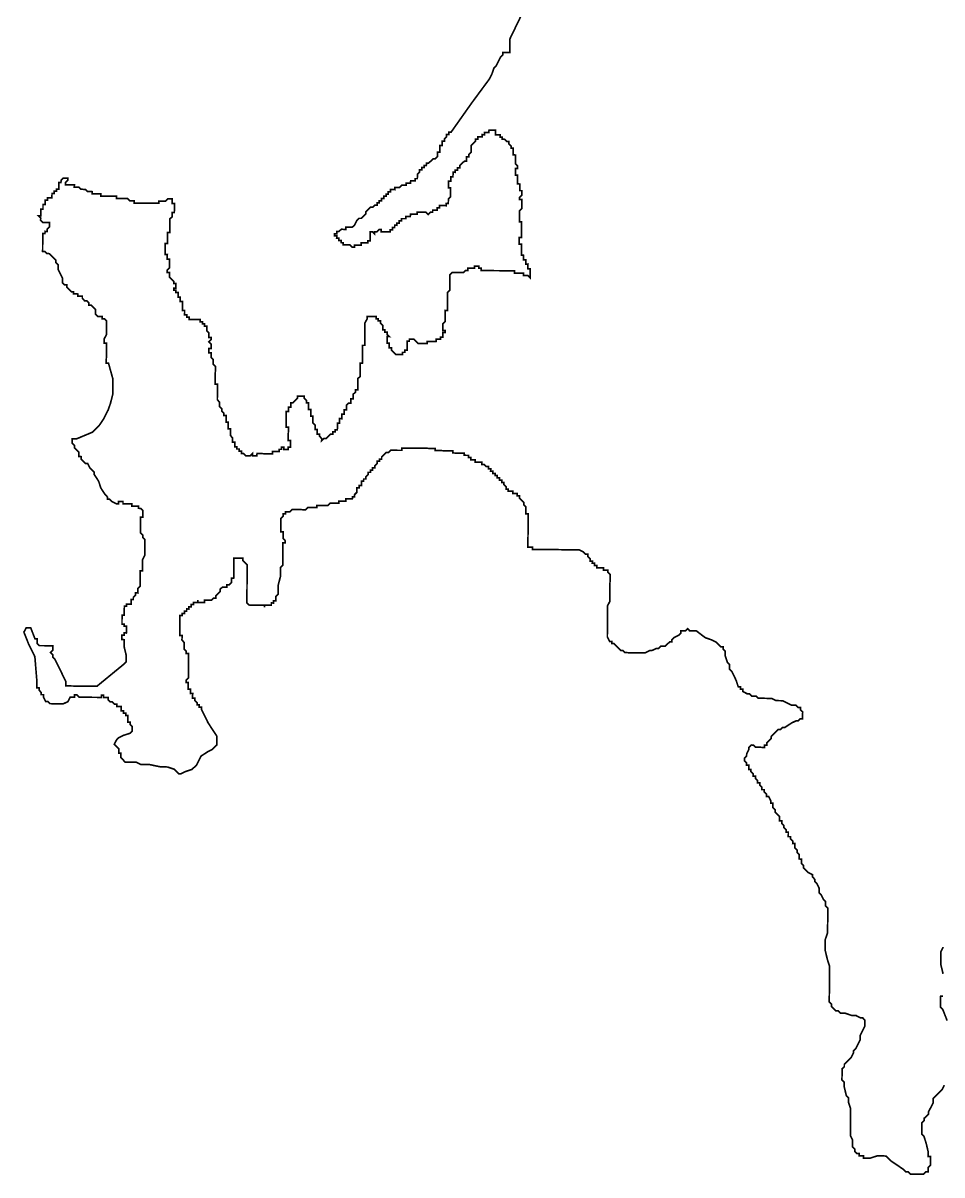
# Model space of a CAD drawing. Header units: metres. Extents: x 319816 to 366074, y 1739234 to 1838803.
# Drawn here: x 334785 to 336455, y 1774729 to 1776823 of the extents above; entities that cross this region are included whole.
import ezdxf

# ---------------------------------------------------------------- set-up
doc = ezdxf.new("R2010")
doc.units = ezdxf.units.M
doc.header["$MEASUREMENT"] = 0
doc.layers.add('HAZARDS LINE', color=1, linetype='Continuous')

msp = doc.modelspace()

# ---------------------------------------------------------------- linework, layer by layer
at = {"layer": 'HAZARDS LINE', "lineweight": 18, "const_width": 3}
for points in [[(335706.8, 1776870.1), (335669.8, 1776793.5), (335669.7, 1776789.5), (335669.7, 1776785.4), (335669.7, 1776781.4), (335669.6, 1776777.3), (335669.6, 1776773.3), (335669.6, 1776769.2), (335665.5, 1776769.3), (335661.5, 1776769.3), (335657.4, 1776769.3), (335657.4, 1776765.3), (335653.3, 1776761.3), (335649.2, 1776753.2), (335645.1, 1776745.2), (335641, 1776741.1), (335636.9, 1776729), (335632.7, 1776721), (335600, 1776676.7), (335563.1, 1776624.4), (335559.1, 1776624.4), (335559.1, 1776620.4), (335555, 1776620.4), (335555, 1776616.3), (335550.9, 1776612.3), (335550.9, 1776608.3), (335546.8, 1776608.3), (335546.8, 1776604.3), (335546.7, 1776600.2), (335542.7, 1776600.2), (335542.7, 1776596.2), (335542.6, 1776592.1), (335542.6, 1776588.1), (335538.6, 1776588.1), (335538.5, 1776584.1), (335538.5, 1776580), (335534.4, 1776576), (335530.4, 1776576.1), (335526.3, 1776572), (335522.2, 1776568), (335518.2, 1776568.1), (335518.1, 1776564), (335514.1, 1776564), (335514, 1776560), (335510, 1776560), (335510, 1776556), (335505.9, 1776556), (335505.9, 1776552), (335501.8, 1776547.9), (335501.8, 1776543.9), (335501.7, 1776539.9), (335497.7, 1776539.9), (335497.6, 1776535.8), (335493.6, 1776535.9), (335489.6, 1776535.9), (335489.5, 1776531.9), (335485.5, 1776531.9), (335481.4, 1776531.9), (335481.4, 1776527.9), (335477.3, 1776527.9), (335473.3, 1776527.9), (335469.2, 1776523.9), (335465.2, 1776524), (335461.1, 1776524), (335461.1, 1776519.9), (335457, 1776520), (335453, 1776520), (335453, 1776516), (335448.9, 1776516), (335448.9, 1776511.9), (335444.8, 1776512), (335444.8, 1776507.9), (335440.8, 1776508), (335440.7, 1776503.9), (335436.7, 1776503.9), (335436.6, 1776499.9), (335432.6, 1776499.9), (335432.6, 1776495.9), (335428.5, 1776495.9), (335428.5, 1776491.9), (335424.4, 1776491.9), (335420.4, 1776487.9), (335416.3, 1776487.9), (335412.2, 1776483.9), (335408.1, 1776479.9), (335408.1, 1776475.8), (335404, 1776471.8), (335399.9, 1776467.8), (335395.9, 1776467.8), (335391.8, 1776463.8), (335387.7, 1776455.8), (335383.6, 1776451.8), (335379.6, 1776451.8), (335375.5, 1776451.8), (335371.5, 1776451.9), (335371.5, 1776447.8), (335367.4, 1776447.8), (335363.4, 1776447.9), (335359.3, 1776443.9), (335355.2, 1776443.9), (335355.2, 1776439.8), (335351.1, 1776439.9), (335351.1, 1776435.8), (335355.2, 1776435.8), (335355.1, 1776431.7), (335359.2, 1776431.7), (335359.1, 1776427.7), (335363.2, 1776427.6), (335363.2, 1776423.6), (335367.2, 1776423.5), (335367.2, 1776419.5), (335371.2, 1776419.5), (335375.3, 1776419.4), (335379.3, 1776419.4), (335383.3, 1776415.3), (335387.4, 1776415.3), (335387.4, 1776419.3), (335391.5, 1776419.3), (335395.5, 1776419.3), (335399.6, 1776419.2), (335399.6, 1776423.3), (335403.6, 1776423.2), (335407.7, 1776423.2), (335411.7, 1776423.2), (335411.8, 1776427.2), (335415.8, 1776427.2), (335415.8, 1776431.2), (335415.9, 1776435.3), (335415.9, 1776439.3), (335415.9, 1776443.4), (335420, 1776443.4), (335424, 1776439.3), (335424, 1776443.3), (335428.1, 1776443.3), (335432.2, 1776447.3), (335436.2, 1776447.3), (335436.2, 1776443.2), (335440.2, 1776443.2), (335444.3, 1776443.2), (335448.3, 1776443.1), (335452.4, 1776443.1), (335452.4, 1776447.1), (335456.4, 1776447.1), (335456.5, 1776451.2), (335460.5, 1776451.1), (335460.6, 1776455.2), (335464.6, 1776455.1), (335464.6, 1776459.2), (335468.7, 1776459.2), (335468.7, 1776463.2), (335472.8, 1776463.2), (335472.8, 1776467.2), (335476.9, 1776467.2), (335480.9, 1776467.2), (335480.9, 1776471.2), (335485, 1776471.2), (335489, 1776471.1), (335489.1, 1776475.2), (335493.1, 1776475.1), (335497.2, 1776475.1), (335501.2, 1776475.1), (335501.2, 1776479.1), (335505.3, 1776479.1), (335509.3, 1776479.1), (335513.4, 1776479), (335517.4, 1776479), (335521.4, 1776474.9), (335525.5, 1776478.9), (335529.6, 1776478.9), (335529.6, 1776482.9), (335533.6, 1776482.9), (335537.7, 1776482.9), (335537.7, 1776486.9), (335541.8, 1776486.9), (335541.8, 1776490.9), (335545.9, 1776490.9), (335549.9, 1776490.9), (335554, 1776490.8), (335554, 1776494.9), (335558, 1776494.9), (335558.1, 1776498.9), (335558.1, 1776503), (335562.2, 1776507), (335562.2, 1776511), (335562.2, 1776515.1), (335562.3, 1776519.1), (335562.3, 1776523.2), (335558.3, 1776523.2), (335558.3, 1776527.2), (335558.3, 1776531.3), (335558.4, 1776535.3), (335562.4, 1776535.3), (335562.4, 1776539.4), (335562.5, 1776543.4), (335566.5, 1776543.4), (335566.6, 1776547.4), (335566.6, 1776551.5), (335570.6, 1776551.4), (335570.7, 1776555.5), (335574.7, 1776555.5), (335574.8, 1776559.5), (335578.8, 1776559.5), (335578.8, 1776563.5), (335582.9, 1776567.5), (335587, 1776571.5), (335591, 1776571.5), (335591.1, 1776575.6), (335591.1, 1776579.6), (335595.2, 1776579.6), (335595.2, 1776583.6), (335599.3, 1776587.6), (335599.3, 1776591.7), (335599.3, 1776595.7), (335599.4, 1776599.8), (335603.4, 1776603.8), (335607.5, 1776607.8), (335607.6, 1776611.9), (335611.6, 1776611.8), (335611.6, 1776615.9), (335615.7, 1776615.8), (335619.7, 1776615.8), (335619.8, 1776619.9), (335623.8, 1776619.8), (335623.8, 1776623.9), (335627.9, 1776623.8), (335631.9, 1776623.8), (335632, 1776627.9), (335636, 1776627.8), (335640.1, 1776627.8), (335644.1, 1776627.8), (335644.1, 1776623.7), (335644.1, 1776619.7), (335648.1, 1776619.6), (335652.1, 1776619.6), (335652.1, 1776615.5), (335656.2, 1776615.5), (335656.1, 1776611.5), (335660.2, 1776611.4), (335664.2, 1776607.4), (335668.2, 1776607.3), (335668.2, 1776603.3), (335672.2, 1776599.2), (335672.2, 1776595.1), (335676.2, 1776595.1), (335676.2, 1776591.1), (335676.2, 1776587), (335676.1, 1776583), (335680.2, 1776582.9), (335680.2, 1776578.9), (335680.1, 1776574.8), (335680.1, 1776570.8), (335680.1, 1776566.7), (335684.1, 1776562.7), (335684, 1776558.6), (335680, 1776558.6), (335680, 1776554.6), (335679.9, 1776550.5), (335679.9, 1776546.5), (335683.9, 1776546.5), (335683.9, 1776542.4), (335683.9, 1776538.4), (335683.8, 1776534.3), (335683.8, 1776530.3), (335687.8, 1776530.2), (335687.8, 1776526.2), (335687.8, 1776522.1), (335687.8, 1776518.1), (335691.8, 1776518.1), (335691.8, 1776514), (335691.7, 1776510), (335687.7, 1776505.9), (335687.6, 1776501.9), (335691.7, 1776501.9), (335691.6, 1776497.8), (335691.6, 1776493.8), (335691.6, 1776489.7), (335691.5, 1776485.7), (335687.5, 1776481.7), (335687.4, 1776477.6), (335687.4, 1776473.6), (335687.4, 1776469.5), (335687.3, 1776465.5), (335687.3, 1776461.4), (335691.3, 1776461.4), (335691.3, 1776457.3), (335691.3, 1776453.3), (335691.2, 1776449.2), (335691.2, 1776445.2), (335691.2, 1776441.1), (335691.1, 1776437.1), (335691.1, 1776433), (335687.1, 1776433.1), (335687, 1776429), (335687, 1776425), (335687, 1776420.9), (335691, 1776420.9), (335691, 1776416.9), (335690.9, 1776412.8), (335690.9, 1776408.8), (335690.9, 1776404.7), (335690.8, 1776400.7), (335694.9, 1776400.6), (335694.9, 1776396.6), (335694.8, 1776392.5), (335698.9, 1776392.5), (335698.8, 1776388.5), (335698.8, 1776384.4), (335702.9, 1776384.4), (335702.8, 1776380.3), (335702.8, 1776376.3), (335706.8, 1776376.2), (335706.8, 1776372.2), (335706.8, 1776368.1), (335706.7, 1776364.1), (335706.7, 1776360), (335702.7, 1776364.1), (335698.6, 1776364.2), (335694.6, 1776364.2), (335694.6, 1776368.2), (335686.5, 1776368.3), (335682.5, 1776368.3), (335678.4, 1776368.4), (335678.5, 1776372.4), (335674.4, 1776372.5), (335670.4, 1776372.5), (335666.3, 1776372.5), (335662.3, 1776372.6), (335658.2, 1776372.6), (335654.2, 1776372.6), (335650.1, 1776372.7), (335646.1, 1776372.7), (335642, 1776372.7), (335638, 1776372.8), (335633.9, 1776372.8), (335629.9, 1776372.8), (335625.8, 1776372.9), (335621.8, 1776372.9), (335617.8, 1776372.9), (335617.8, 1776377), (335613.7, 1776377), (335613.8, 1776381.1), (335609.7, 1776381.1), (335605.7, 1776381.1), (335605.6, 1776377.1), (335601.6, 1776377.1), (335597.5, 1776377.1), (335593.5, 1776377.2), (335593.5, 1776373.1), (335589.4, 1776373.2), (335585.3, 1776369.1), (335581.3, 1776369.2), (335577.2, 1776369.2), (335573.2, 1776369.2), (335569.2, 1776369.3), (335565.1, 1776369.3), (335561, 1776365.3), (335561, 1776361.2), (335561, 1776357.2), (335560.9, 1776353.1), (335560.9, 1776349.1), (335560.9, 1776345), (335560.8, 1776341), (335560.8, 1776337), (335556.7, 1776332.9), (335556.7, 1776328.9), (335556.6, 1776324.8), (335556.6, 1776320.8), (335556.6, 1776316.7), (335556.5, 1776312.7), (335556.5, 1776308.6), (335556.5, 1776304.6), (335556.4, 1776300.5), (335552.4, 1776300.6), (335552.4, 1776296.5), (335552.3, 1776292.5), (335552.3, 1776288.4), (335552.3, 1776284.4), (335552.2, 1776280.3), (335548.2, 1776276.3), (335548.1, 1776272.3), (335548.1, 1776268.2), (335548.1, 1776264.2), (335552.1, 1776264.1), (335552.1, 1776260.1), (335548, 1776260.1), (335548, 1776256.1), (335548, 1776252), (335543.9, 1776252.1), (335543.9, 1776248), (335539.8, 1776248.1), (335535.8, 1776248.1), (335535.7, 1776244), (335531.7, 1776244.1), (335527.7, 1776244.1), (335523.6, 1776244.1), (335519.6, 1776244.2), (335519.5, 1776240.1), (335515.5, 1776240.2), (335511.4, 1776240.2), (335507.4, 1776240.2), (335503.3, 1776240.3), (335499.3, 1776244.3), (335495.3, 1776248.4), (335491.3, 1776248.5), (335487.2, 1776248.5), (335487.2, 1776244.4), (335483.1, 1776244.5), (335483.1, 1776240.4), (335483.1, 1776236.4), (335483, 1776232.3), (335483, 1776228.3), (335478.9, 1776228.3), (335478.9, 1776224.3), (335474.9, 1776224.3), (335474.8, 1776220.2), (335470.8, 1776220.3), (335466.7, 1776220.3), (335462.7, 1776220.3), (335458.7, 1776224.4), (335454.7, 1776228.5), (335454.7, 1776232.6), (335450.6, 1776232.6), (335450.7, 1776236.6), (335450.7, 1776240.7), (335446.7, 1776240.7), (335446.7, 1776244.8), (335446.7, 1776248.8), (335446.8, 1776252.9), (335450.8, 1776252.8), (335446.8, 1776256.9), (335446.8, 1776261), (335442.8, 1776261), (335442.8, 1776265), (335438.8, 1776265.1), (335438.8, 1776269.1), (335438.8, 1776273.2), (335434.8, 1776277.3), (335434.9, 1776281.3), (335430.8, 1776281.3), (335430.8, 1776285.4), (335426.8, 1776285.4), (335426.8, 1776289.5), (335422.8, 1776289.5), (335418.7, 1776289.5), (335414.7, 1776289.6), (335410.6, 1776289.6), (335410.6, 1776285.5), (335406.5, 1776277.5), (335406.4, 1776269.4), (335406.4, 1776265.3), (335406.4, 1776261.3), (335406.3, 1776253.2), (335406.3, 1776249.1), (335406.2, 1776245.1), (335406.2, 1776241), (335406.2, 1776237), (335402.1, 1776237), (335402.1, 1776233), (335402, 1776228.9), (335402, 1776220.8), (335401.9, 1776216.8), (335401.9, 1776212.7), (335401.9, 1776208.7), (335401.8, 1776204.6), (335397.8, 1776204.7), (335397.8, 1776200.6), (335397.7, 1776196.6), (335397.7, 1776192.5), (335397.7, 1776188.5), (335397.6, 1776184.4), (335397.6, 1776180.4), (335393.5, 1776176.4), (335393.5, 1776172.3), (335393.5, 1776168.3), (335393.4, 1776164.2), (335393.4, 1776160.2), (335393.4, 1776156.1), (335389.3, 1776156.2), (335389.3, 1776152.1), (335385.2, 1776148.1), (335385.2, 1776144.1), (335385.1, 1776140), (335381.1, 1776140), (335381, 1776136), (335381, 1776131.9), (335377, 1776132), (335372.9, 1776128), (335372.9, 1776123.9), (335372.8, 1776119.9), (335368.8, 1776119.9), (335368.7, 1776115.9), (335368.7, 1776111.8), (335364.7, 1776111.8), (335364.6, 1776107.8), (335364.6, 1776103.7), (335360.5, 1776103.8), (335360.5, 1776099.7), (335360.5, 1776095.7), (335356.4, 1776095.7), (335356.4, 1776091.7), (335356.4, 1776087.6), (335356.3, 1776083.6), (335352.3, 1776083.6), (335352.3, 1776079.6), (335348.2, 1776079.6), (335348.2, 1776075.5), (335344.1, 1776075.6), (335340, 1776071.6), (335336, 1776067.5), (335331.9, 1776067.6), (335327.8, 1776063.6), (335327.9, 1776067.6), (335323.9, 1776071.7), (335323.9, 1776075.7), (335319.8, 1776075.8), (335319.9, 1776079.8), (335319.9, 1776083.9), (335315.9, 1776083.9), (335315.9, 1776087.9), (335315.9, 1776092), (335311.9, 1776096.1), (335311.9, 1776100.1), (335312, 1776104.2), (335312, 1776108.2), (335308, 1776108.3), (335308, 1776112.3), (335308, 1776116.3), (335308.1, 1776120.4), (335304, 1776120.4), (335304, 1776124.5), (335304.1, 1776128.5), (335304.1, 1776132.6), (335300.1, 1776132.6), (335300.1, 1776136.7), (335296.1, 1776140.7), (335296.1, 1776144.8), (335292.1, 1776144.8), (335288, 1776144.9), (335284, 1776144.9), (335283.9, 1776140.8), (335279.9, 1776136.8), (335275.8, 1776132.8), (335271.7, 1776132.8), (335271.7, 1776128.8), (335271.7, 1776124.7), (335267.6, 1776124.8), (335267.6, 1776120.7), (335267.6, 1776116.7), (335263.5, 1776116.7), (335263.5, 1776112.7), (335263.4, 1776108.6), (335263.4, 1776104.6), (335263.4, 1776100.5), (335263.3, 1776096.5), (335263.3, 1776092.4), (335263.3, 1776088.4), (335267.3, 1776088.3), (335267.3, 1776084.3), (335267.3, 1776080.2), (335267.2, 1776076.2), (335267.2, 1776072.2), (335267.2, 1776068.1), (335267.1, 1776064.1), (335271.2, 1776064), (335271.1, 1776060), (335271.1, 1776055.9), (335271.1, 1776051.9), (335267, 1776051.9), (335267, 1776047.9), (335262.9, 1776047.9), (335258.9, 1776047.9), (335258.9, 1776052), (335254.9, 1776052), (335254.8, 1776048), (335250.8, 1776048), (335250.8, 1776043.9), (335246.7, 1776044), (335242.7, 1776044), (335238.6, 1776044), (335238.6, 1776040), (335234.5, 1776040), (335230.5, 1776040.1), (335226.5, 1776040.1), (335222.4, 1776040.1), (335218.4, 1776040.2), (335214.3, 1776040.2), (335210.3, 1776040.2), (335210.2, 1776036.2), (335206.2, 1776036.2), (335202.1, 1776036.2), (335202.2, 1776040.3), (335198.1, 1776036.3), (335194, 1776036.3), (335190, 1776036.3), (335186, 1776040.4), (335181.9, 1776040.5), (335182, 1776044.5), (335177.9, 1776044.5), (335177.9, 1776048.6), (335173.9, 1776048.6), (335173.9, 1776052.7), (335169.9, 1776052.7), (335169.9, 1776056.8), (335170, 1776060.8), (335165.9, 1776060.8), (335165.9, 1776064.9), (335166, 1776068.9), (335162, 1776073), (335162, 1776077.1), (335162, 1776081.1), (335162.1, 1776085.2), (335158, 1776085.2), (335158, 1776089.2), (335158.1, 1776093.3), (335158.1, 1776097.3), (335154.1, 1776097.4), (335154.1, 1776101.4), (335154.1, 1776105.5), (335154.2, 1776109.5), (335150.1, 1776109.5), (335150.1, 1776113.6), (335146.1, 1776117.7), (335146.2, 1776121.7), (335142.1, 1776125.8), (335142.2, 1776129.8), (335142.2, 1776133.9), (335138.2, 1776138), (335138.2, 1776142), (335138.3, 1776146.1), (335138.3, 1776150.1), (335138.3, 1776154.2), (335138.4, 1776158.2), (335138.4, 1776162.3), (335138.4, 1776166.3), (335134.4, 1776166.3), (335134.4, 1776170.4), (335134.4, 1776174.4), (335134.5, 1776178.5), (335134.5, 1776182.5), (335134.5, 1776186.6), (335134.6, 1776190.6), (335134.6, 1776194.7), (335134.6, 1776198.7), (335130.6, 1776202.8), (335130.7, 1776206.9), (335130.7, 1776210.9), (335126.7, 1776215), (335126.7, 1776219), (335126.7, 1776223.1), (335122.7, 1776223.1), (335122.7, 1776227.2), (335122.8, 1776231.2), (335126.8, 1776231.2), (335126.8, 1776235.2), (335126.9, 1776239.3), (335122.9, 1776243.4), (335126.9, 1776247.4), (335127, 1776251.4), (335122.9, 1776251.5), (335123, 1776255.5), (335123, 1776259.6), (335119, 1776263.6), (335119, 1776267.7), (335119.1, 1776271.7), (335115, 1776271.8), (335115, 1776275.8), (335111, 1776275.8), (335111, 1776279.9), (335107, 1776279.9), (335107, 1776284), (335103, 1776284), (335098.9, 1776284), (335094.9, 1776284.1), (335090.8, 1776284.1), (335086.8, 1776284.1), (335086.8, 1776288.2), (335082.8, 1776288.2), (335082.8, 1776292.3), (335078.7, 1776292.3), (335078.8, 1776296.4), (335078.8, 1776300.4), (335074.8, 1776300.4), (335074.8, 1776304.5), (335074.8, 1776308.5), (335074.9, 1776312.6), (335074.9, 1776316.6), (335070.8, 1776316.7), (335070.9, 1776320.7), (335070.9, 1776324.8), (335066.9, 1776324.8), (335066.9, 1776328.8), (335066.9, 1776332.9), (335062.9, 1776332.9), (335062.9, 1776337), (335058.9, 1776337), (335058.9, 1776341), (335062.9, 1776341), (335063, 1776345.1), (335063, 1776349.1), (335059, 1776349.1), (335059, 1776353.2), (335055, 1776357.3), (335051, 1776361.4), (335051, 1776365.4), (335051, 1776369.4), (335047, 1776369.5), (335047, 1776373.5), (335051.1, 1776377.5), (335051.1, 1776381.6), (335051.2, 1776385.6), (335051.2, 1776389.7), (335051.2, 1776393.7), (335047.2, 1776393.8), (335047.2, 1776397.8), (335047.3, 1776401.9), (335043.2, 1776401.9), (335043.2, 1776405.9), (335043.3, 1776410), (335043.3, 1776418.1), (335043.4, 1776422.1), (335047.4, 1776422.1), (335047.5, 1776426.2), (335047.5, 1776434.3), (335047.6, 1776438.3), (335047.6, 1776442.3), (335051.6, 1776442.3), (335051.7, 1776446.4), (335051.7, 1776450.4), (335051.7, 1776454.5), (335051.8, 1776458.5), (335051.8, 1776462.6), (335051.8, 1776466.6), (335055.9, 1776470.6), (335055.9, 1776474.7), (335056, 1776478.7), (335060, 1776478.7), (335060.1, 1776482.7), (335060.1, 1776486.8), (335060.1, 1776490.8), (335060.2, 1776494.9), (335056.1, 1776494.9), (335056.1, 1776499), (335056.2, 1776503), (335052.1, 1776503), (335048.1, 1776503.1), (335044, 1776499.1), (335040, 1776499.1), (335035.9, 1776499.1), (335031.9, 1776499.2), (335031.8, 1776495.1), (335027.8, 1776495.1), (335023.7, 1776495.2), (335015.6, 1776495.2), (335011.6, 1776495.3), (335003.5, 1776495.3), (334999.4, 1776495.4), (334991.3, 1776495.4), (334987.3, 1776495.5), (334987.3, 1776499.5), (334983.3, 1776499.6), (334979.2, 1776499.6), (334975.2, 1776503.7), (334971.2, 1776503.7), (334967.1, 1776503.7), (334963.1, 1776503.8), (334959, 1776503.8), (334955, 1776503.8), (334955, 1776507.9), (334951, 1776507.9), (334946.9, 1776507.9), (334942.9, 1776508), (334938.8, 1776508), (334934.8, 1776508), (334930.7, 1776508.1), (334926.7, 1776508.1), (334926.7, 1776512.2), (334922.7, 1776512.2), (334918.6, 1776512.2), (334914.6, 1776512.3), (334910.5, 1776512.3), (334910.6, 1776516.3), (334906.5, 1776516.4), (334902.5, 1776516.4), (334898.5, 1776520.5), (334894.4, 1776520.5), (334890.4, 1776520.6), (334886.3, 1776524.6), (334882.3, 1776524.7), (334878.2, 1776524.7), (334878.3, 1776528.7), (334874.2, 1776528.8), (334866.1, 1776528.8), (334862.1, 1776528.9), (334862.1, 1776532.9), (334866.2, 1776536.9), (334866.2, 1776541), (334862.2, 1776541), (334858.1, 1776541.1), (334854.1, 1776537), (334854, 1776533), (334850, 1776533), (334849.9, 1776529), (334849.9, 1776524.9), (334849.9, 1776520.9), (334845.8, 1776520.9), (334845.8, 1776516.9), (334841.8, 1776516.9), (334841.7, 1776512.9), (334837.7, 1776512.9), (334837.6, 1776508.8), (334837.6, 1776504.8), (334833.6, 1776504.8), (334829.5, 1776504.9), (334829.5, 1776500.8), (334825.4, 1776500.8), (334825.4, 1776496.8), (334825.4, 1776492.7), (334821.3, 1776492.8), (334821.3, 1776488.7), (334821.3, 1776484.7), (334817.2, 1776484.7), (334817.2, 1776480.7), (334817.1, 1776476.6), (334817.1, 1776472.6), (334813.1, 1776472.6), (334817.1, 1776468.5), (334817, 1776464.5), (334821.1, 1776460.4), (334825.1, 1776460.4), (334829.2, 1776460.3), (334833.2, 1776460.3), (334833.2, 1776456.2), (334833.1, 1776452.2), (334829.1, 1776448.2), (334829, 1776444.1), (334825, 1776444.2), (334824.9, 1776440.1), (334820.9, 1776440.2), (334820.9, 1776436.1), (334820.8, 1776432.1), (334820.8, 1776428), (334820.8, 1776424), (334820.7, 1776419.9), (334820.7, 1776411.8), (334820.6, 1776407.8), (334824.7, 1776407.7), (334828.7, 1776403.7), (334832.7, 1776403.6), (334836.7, 1776399.5), (334840.8, 1776395.5), (334844.8, 1776391.4), (334844.7, 1776387.3), (334848.8, 1776383.2), (334848.7, 1776375.1), (334856.7, 1776358.9), (334856.6, 1776354.8), (334856.6, 1776350.8), (334860.6, 1776346.7), (334864.7, 1776346.7), (334864.6, 1776342.6), (334868.6, 1776338.6), (334872.6, 1776334.5), (334876.7, 1776334.4), (334876.7, 1776330.4), (334880.7, 1776330.4), (334884.8, 1776330.3), (334884.7, 1776326.3), (334888.8, 1776326.2), (334892.8, 1776326.2), (334892.8, 1776322.2), (334896.8, 1776318.1), (334900.8, 1776318), (334904.9, 1776314), (334904.8, 1776309.9), (334908.9, 1776309.9), (334912.9, 1776305.8), (334916.9, 1776301.7), (334916.9, 1776297.7), (334916.8, 1776293.6), (334920.9, 1776289.5), (334924.9, 1776289.5), (334929, 1776289.5), (334928.9, 1776285.4), (334933, 1776285.4), (334937, 1776281.3), (334936.9, 1776277.3), (334936.9, 1776273.2), (334936.9, 1776269.2), (334936.8, 1776257), (334932.7, 1776249), (334932.6, 1776244.9), (334932.6, 1776240.9), (334936.6, 1776240.8), (334936.6, 1776236.8), (334936.6, 1776232.7), (334936.5, 1776228.7), (334936.5, 1776224.6), (334936.5, 1776220.6), (334936.5, 1776216.5), (334936.4, 1776212.5), (334936.4, 1776208.4), (334936.4, 1776204.4), (334940.4, 1776204.4), (334948.3, 1776176), (334948.2, 1776167.9), (334948.1, 1776159.8), (334948, 1776147.6), (334943.9, 1776131.5), (334939.7, 1776119.4), (334931.5, 1776103.2), (334923.3, 1776091.2), (334911, 1776079.1), (334882.6, 1776067.2), (334878.6, 1776067.2), (334874.5, 1776067.3), (334874.5, 1776063.2), (334874.4, 1776059.2), (334878.5, 1776055.1), (334878.4, 1776051), (334886.5, 1776042.9), (334886.4, 1776038.8), (334886.4, 1776034.8), (334890.4, 1776034.7), (334890.4, 1776030.7), (334898.4, 1776022.5), (334902.5, 1776022.5), (334906.5, 1776014.4), (334910.5, 1776010.3), (334914.5, 1776006.2), (334914.5, 1776002.2), (334922.5, 1775989.9), (334926.4, 1775977.8), (334934.4, 1775965.6), (334938.4, 1775961.5), (334938.4, 1775957.4), (334942.4, 1775957.4), (334946.4, 1775953.3), (334954.5, 1775949.2), (334958.6, 1775949.2), (334958.6, 1775953.2), (334962.6, 1775953.2), (334966.7, 1775953.2), (334966.7, 1775949.1), (334970.7, 1775949.1), (334974.7, 1775949), (334978.8, 1775949), (334982.8, 1775949), (334982.8, 1775944.9), (334986.9, 1775944.9), (334990.9, 1775944.9), (334994.9, 1775944.8), (334994.9, 1775940.8), (334999, 1775940.7), (335003, 1775936.7), (335002.9, 1775932.6), (335002.9, 1775928.6), (335002.9, 1775924.5), (334998.8, 1775924.5), (334998.7, 1775904.3), (334998.6, 1775900.3), (334998.6, 1775896.2), (335002.6, 1775892.1), (335002.6, 1775888.1), (335006.6, 1775884), (335006.6, 1775880), (335006.5, 1775875.9), (335006.5, 1775871.9), (335006.5, 1775867.8), (335006.4, 1775863.8), (335006.4, 1775859.7), (335006.4, 1775855.7), (335002.3, 1775847.6), (335002.2, 1775843.6), (335002.2, 1775839.5), (335002.2, 1775835.5), (335002.1, 1775831.4), (335002.1, 1775827.4), (334998, 1775827.4), (334998, 1775823.3), (334998, 1775819.3), (334997.9, 1775815.2), (334997.9, 1775811.2), (334997.9, 1775807.2), (334997.8, 1775803.1), (334997.8, 1775799.1), (334993.7, 1775795), (334993.7, 1775791), (334993.7, 1775786.9), (334989.6, 1775787), (334989.6, 1775782.9), (334985.5, 1775778.9), (334985.5, 1775774.9), (334981.4, 1775774.9), (334981.4, 1775770.9), (334981.4, 1775766.8), (334977.3, 1775766.8), (334973.3, 1775766.9), (334973.2, 1775762.8), (334969.2, 1775762.9), (334969.1, 1775758.8), (334969.1, 1775754.8), (334969.1, 1775750.7), (334969, 1775746.7), (334965, 1775746.7), (334965, 1775742.6), (334964.9, 1775738.6), (334964.9, 1775734.6), (334964.9, 1775730.5), (334968.9, 1775730.5), (334968.9, 1775726.4), (334972.9, 1775726.4), (334972.9, 1775722.3), (334972.9, 1775718.3), (334972.8, 1775714.2), (334968.8, 1775714.3), (334968.7, 1775710.2), (334964.7, 1775710.3), (334964.7, 1775706.2), (334964.6, 1775702.2), (334968.7, 1775702.1), (334968.6, 1775698.1), (334968.6, 1775694), (334968.6, 1775690), (334972.5, 1775673.8), (334972.4, 1775661.6), (334968.3, 1775657.6), (334943.9, 1775637.6), (334919.4, 1775617.5), (334907.3, 1775617.6), (334874.9, 1775617.9), (334862.8, 1775618), (334862.8, 1775626.1), (334842.9, 1775666.7), (334838.9, 1775670.8), (334838.9, 1775674.9), (334834.9, 1775678.9), (334839, 1775682.9), (334839, 1775687), (334839.1, 1775691), (334835, 1775691.1), (334826.9, 1775691.1), (334822.9, 1775691.2), (334818.8, 1775691.2), (334814.8, 1775691.2), (334810.8, 1775695.3), (334810.8, 1775699.4), (334810.8, 1775703.4), (334806.8, 1775703.5), (334798.9, 1775723.8), (334790.8, 1775723.8), (334786.6, 1775715.8), (334794.6, 1775695.5), (334806.5, 1775671.1), (334810.2, 1775626.5), (334810.2, 1775622.5), (334810.1, 1775618.4), (334810.1, 1775614.4), (334814.2, 1775614.3), (334814.1, 1775610.3), (334818.1, 1775606.2), (334818.1, 1775602.2), (334822.1, 1775602.1), (334822.1, 1775598.1), (334826.1, 1775589.9), (334830.1, 1775589.9), (334834.2, 1775585.8), (334846.3, 1775585.7), (334854.4, 1775585.7), (334858.4, 1775585.6), (334866.6, 1775589.6), (334870.7, 1775597.7), (334874.7, 1775597.6), (334878.8, 1775597.6), (334878.8, 1775601.7), (334882.9, 1775601.6), (334886.9, 1775597.5), (334890.9, 1775597.5), (334895, 1775597.5), (334899, 1775597.4), (334903.1, 1775597.4), (334907.1, 1775597.4), (334911.2, 1775597.3), (334915.2, 1775597.3), (334919.3, 1775597.3), (334923.3, 1775597.2), (334927.3, 1775597.2), (334927.4, 1775601.3), (334931.4, 1775601.2), (334931.4, 1775597.2), (334935.4, 1775597.1), (334939.5, 1775597.1), (334939.5, 1775593.1), (334943.5, 1775589), (334947.5, 1775588.9), (334951.5, 1775584.9), (334955.6, 1775584.8), (334955.5, 1775580.8), (334959.6, 1775580.8), (334963.6, 1775580.7), (334963.6, 1775576.7), (334963.6, 1775572.6), (334967.6, 1775572.6), (334967.6, 1775568.5), (334971.6, 1775568.5), (334971.6, 1775564.5), (334975.7, 1775564.4), (334975.6, 1775560.4), (334975.6, 1775556.3), (334975.6, 1775552.3), (334979.6, 1775552.3), (334979.6, 1775548.2), (334983.6, 1775544.1), (334983.6, 1775540.1), (334983.5, 1775536), (334979.4, 1775532), (334967.3, 1775528.1), (334959.1, 1775524.1), (334955.1, 1775520.1), (334950.9, 1775512), (334959, 1775503.8), (334958.9, 1775499.8), (334958.9, 1775495.7), (334963, 1775495.7), (334962.9, 1775491.7), (334962.9, 1775487.6), (334970.9, 1775479.5), (334979, 1775479.4), (334991.2, 1775479.3), (334999.2, 1775475.2), (335015.4, 1775475), (335035.6, 1775470.8), (335047.7, 1775470.7), (335059.9, 1775466.6), (335063.9, 1775462.5), (335067.9, 1775458.4), (335071.9, 1775458.4), (335080.1, 1775462.4), (335092.2, 1775466.3), (335100.4, 1775474.3), (335104.5, 1775482.4), (335108.6, 1775490.5), (335120.8, 1775498.5), (335129, 1775502.5), (335137.1, 1775510.5), (335137.2, 1775518.6), (335137.3, 1775526.7), (335129.3, 1775538.9), (335121.3, 1775551.1), (335109.3, 1775575.5), (335109.4, 1775579.5), (335105.3, 1775579.6), (335105.3, 1775583.6), (335101.3, 1775583.6), (335101.3, 1775587.7), (335097.3, 1775591.8), (335097.3, 1775595.8), (335093.3, 1775595.9), (335093.3, 1775599.9), (335093.4, 1775604), (335089.3, 1775604), (335089.3, 1775608), (335089.4, 1775612.1), (335085.3, 1775612.1), (335085.4, 1775616.2), (335085.4, 1775620.2), (335085.4, 1775624.3), (335081.4, 1775624.3), (335081.4, 1775628.3), (335085.5, 1775632.4), (335085.5, 1775636.4), (335085.6, 1775640.5), (335085.6, 1775644.5), (335085.6, 1775648.5), (335085.7, 1775652.6), (335085.7, 1775656.6), (335085.7, 1775660.7), (335085.8, 1775664.7), (335085.8, 1775668.8), (335085.8, 1775672.8), (335085.9, 1775676.9), (335081.8, 1775676.9), (335081.8, 1775681), (335077.8, 1775685), (335077.9, 1775689.1), (335077.9, 1775693.1), (335077.9, 1775697.2), (335073.9, 1775701.3), (335074, 1775705.3), (335074, 1775709.4), (335069.9, 1775709.4), (335070, 1775713.5), (335070, 1775717.5), (335070, 1775721.5), (335070.1, 1775725.6), (335070.1, 1775729.6), (335070.1, 1775733.7), (335070.2, 1775737.7), (335070.2, 1775741.8), (335070.2, 1775745.8), (335074.3, 1775745.8), (335074.3, 1775749.9), (335078.4, 1775749.8), (335078.4, 1775753.9), (335082.4, 1775753.8), (335082.5, 1775757.9), (335086.5, 1775757.8), (335086.6, 1775761.9), (335090.6, 1775761.9), (335090.6, 1775765.9), (335094.7, 1775765.9), (335094.7, 1775769.9), (335098.8, 1775769.9), (335102.8, 1775769.9), (335102.8, 1775773.9), (335102.8, 1775769.9), (335106.9, 1775769.8), (335110.9, 1775769.8), (335115, 1775769.8), (335115, 1775773.8), (335119, 1775773.8), (335123.1, 1775773.7), (335127.1, 1775773.7), (335131.2, 1775777.7), (335135.3, 1775777.7), (335135.3, 1775781.7), (335139.4, 1775785.8), (335143.5, 1775789.8), (335143.5, 1775793.8), (335147.6, 1775797.8), (335151.6, 1775797.8), (335155.7, 1775797.8), (335155.7, 1775801.8), (335159.7, 1775801.8), (335163.8, 1775805.8), (335163.9, 1775809.8), (335163.9, 1775813.9), (335167.9, 1775813.9), (335168, 1775817.9), (335168, 1775822), (335168, 1775826), (335168.1, 1775830.1), (335168.1, 1775834.1), (335168.1, 1775838.2), (335168.2, 1775846.2), (335168.2, 1775850.3), (335172.3, 1775850.3), (335176.3, 1775850.2), (335180.4, 1775850.2), (335184.4, 1775850.2), (335184.4, 1775846.1), (335188.4, 1775842), (335192.4, 1775838), (335192.4, 1775833.9), (335192.4, 1775829.9), (335192.3, 1775825.8), (335192.3, 1775821.8), (335192.3, 1775817.7), (335192.2, 1775813.7), (335192.2, 1775809.6), (335192.2, 1775805.6), (335192.1, 1775801.5), (335192.1, 1775797.5), (335192.1, 1775793.4), (335192, 1775789.4), (335192, 1775785.3), (335192, 1775781.3), (335191.9, 1775777.2), (335191.9, 1775773.2), (335191.9, 1775769.1), (335195.9, 1775765.1), (335199.9, 1775765), (335204, 1775765), (335208, 1775765), (335212.1, 1775764.9), (335216.1, 1775764.9), (335220.2, 1775764.9), (335224.2, 1775764.8), (335224.2, 1775760.8), (335224.2, 1775764.8), (335228.3, 1775764.8), (335232.3, 1775764.8), (335236.3, 1775764.7), (335236.4, 1775768.8), (335240.4, 1775768.7), (335240.5, 1775772.8), (335244.5, 1775772.8), (335244.5, 1775776.8), (335244.6, 1775780.8), (335248.7, 1775784.9), (335248.7, 1775788.9), (335248.7, 1775793), (335248.8, 1775801.1), (335253, 1775817.2), (335253, 1775825.3), (335253.1, 1775833.4), (335257.2, 1775837.4), (335257.2, 1775841.5), (335257.2, 1775845.5), (335257.3, 1775849.6), (335257.3, 1775853.6), (335257.3, 1775857.7), (335257.4, 1775861.7), (335257.4, 1775865.8), (335257.5, 1775877.9), (335261.6, 1775877.9), (335261.6, 1775881.9), (335257.6, 1775886), (335257.6, 1775890), (335257.6, 1775894.1), (335257.7, 1775898.1), (335253.6, 1775898.2), (335253.7, 1775906.3), (335253.7, 1775910.3), (335253.8, 1775914.4), (335253.8, 1775918.4), (335253.8, 1775922.5), (335257.9, 1775926.5), (335257.9, 1775930.5), (335262, 1775930.5), (335262, 1775934.5), (335266.1, 1775934.5), (335270.1, 1775934.5), (335274.2, 1775938.5), (335278.2, 1775938.5), (335282.3, 1775938.4), (335286.3, 1775938.4), (335290.4, 1775938.4), (335294.4, 1775938.3), (335298.5, 1775938.3), (335302.6, 1775942.3), (335306.6, 1775942.3), (335310.7, 1775942.2), (335314.7, 1775942.2), (335318.8, 1775942.2), (335318.8, 1775946.2), (335322.8, 1775946.2), (335326.9, 1775946.2), (335330.9, 1775946.1), (335335, 1775946.1), (335339, 1775946.1), (335343.1, 1775950.1), (335347.1, 1775950), (335351.2, 1775950), (335355.2, 1775950), (335359.3, 1775949.9), (335359.3, 1775954), (335363.4, 1775954), (335367.4, 1775953.9), (335371.5, 1775953.9), (335371.5, 1775957.9), (335375.5, 1775957.9), (335379.6, 1775957.9), (335383.6, 1775957.8), (335383.7, 1775961.9), (335387.7, 1775961.9), (335387.8, 1775965.9), (335391.8, 1775969.9), (335391.9, 1775974), (335391.9, 1775978), (335396, 1775978), (335396, 1775982), (335400, 1775982), (335400.1, 1775986), (335400.1, 1775990.1), (335404.1, 1775990.1), (335404.2, 1775994.1), (335408.2, 1775994.1), (335408.3, 1775998.1), (335412.3, 1776002.1), (335412.4, 1776006.2), (335416.4, 1776006.2), (335416.5, 1776010.2), (335420.5, 1776010.2), (335420.5, 1776014.2), (335424.6, 1776014.2), (335424.6, 1776018.2), (335428.7, 1776022.3), (335428.7, 1776026.3), (335432.8, 1776026.3), (335432.8, 1776030.3), (335436.9, 1776030.3), (335436.9, 1776034.3), (335441, 1776038.3), (335445, 1776042.4), (335449.1, 1776042.3), (335453.2, 1776046.3), (335457.2, 1776046.3), (335461.3, 1776046.3), (335465.3, 1776046.2), (335469.4, 1776046.2), (335473.4, 1776046.2), (335473.4, 1776050.2), (335477.5, 1776050.2), (335481.5, 1776050.2), (335485.6, 1776050.1), (335489.6, 1776050.1), (335493.7, 1776050.1), (335497.7, 1776050), (335501.8, 1776050), (335505.8, 1776050), (335509.9, 1776049.9), (335513.9, 1776049.9), (335518, 1776049.9), (335522, 1776049.8), (335526.1, 1776049.8), (335530.1, 1776049.8), (335534.2, 1776049.7), (335534.1, 1776045.7), (335538.2, 1776045.6), (335542.2, 1776045.6), (335546.3, 1776045.6), (335550.3, 1776045.5), (335554.4, 1776045.5), (335558.4, 1776045.5), (335562.5, 1776045.5), (335566.5, 1776045.4), (335566.5, 1776041.4), (335570.5, 1776041.3), (335574.6, 1776041.3), (335578.6, 1776041.3), (335582.7, 1776041.2), (335586.7, 1776041.2), (335586.7, 1776037.2), (335590.7, 1776037.1), (335594.8, 1776037.1), (335594.7, 1776033), (335598.8, 1776033), (335598.8, 1776029), (335602.8, 1776028.9), (335606.9, 1776028.9), (335606.8, 1776024.8), (335610.9, 1776024.8), (335614.9, 1776024.8), (335619, 1776024.7), (335618.9, 1776020.7), (335623, 1776020.7), (335627, 1776016.6), (335631, 1776016.6), (335631, 1776012.5), (335635.1, 1776012.5), (335635, 1776008.4), (335639.1, 1776008.4), (335639, 1776004.3), (335643.1, 1776004.3), (335643, 1776000.3), (335647.1, 1776000.2), (335647.1, 1775996.2), (335651.1, 1775996.1), (335651.1, 1775992.1), (335655.1, 1775992.1), (335655.1, 1775988), (335659.1, 1775988), (335659.1, 1775983.9), (335663.1, 1775979.9), (335663.1, 1775975.8), (335667.1, 1775975.8), (335667.1, 1775971.7), (335675.2, 1775971.7), (335675.2, 1775967.6), (335679.2, 1775967.6), (335683.3, 1775967.5), (335683.2, 1775963.5), (335687.3, 1775963.5), (335687.2, 1775959.4), (335691.3, 1775955.3), (335695.3, 1775951.3), (335695.2, 1775947.2), (335699.2, 1775943.1), (335699.2, 1775939.1), (335699.2, 1775931), (335703.2, 1775930.9), (335703.2, 1775926.9), (335703.1, 1775922.8), (335703.1, 1775918.8), (335703, 1775910.7), (335702.9, 1775890.5), (335702.8, 1775882.4), (335702.7, 1775874.3), (335702.7, 1775870.2), (335706.7, 1775870.2), (335710.8, 1775870.2), (335710.8, 1775866.1), (335718.9, 1775866), (335747.2, 1775865.8), (335755.3, 1775865.7), (335771.5, 1775865.6), (335779.6, 1775865.5), (335783.6, 1775865.5), (335787.7, 1775865.5), (335791.7, 1775865.4), (335795.8, 1775865.4), (335803.8, 1775861.3), (335807.8, 1775857.2), (335811.9, 1775857.2), (335811.9, 1775853.1), (335815.9, 1775849.1), (335815.8, 1775845), (335819.9, 1775845), (335819.8, 1775840.9), (335823.9, 1775840.9), (335823.9, 1775836.8), (335827.9, 1775836.8), (335827.9, 1775832.8), (335831.9, 1775832.7), (335836, 1775832.7), (335840, 1775832.7), (335840, 1775828.6), (335844, 1775828.6), (335848.1, 1775828.6), (335848, 1775824.5), (335852.1, 1775820.4), (335852, 1775816.4), (335852, 1775812.3), (335852, 1775808.3), (335851.9, 1775804.2), (335851.9, 1775800.2), (335851.9, 1775796.1), (335851.8, 1775788), (335851.8, 1775784), (335851.7, 1775779.9), (335851.7, 1775775.9), (335851.7, 1775771.8), (335847.6, 1775763.8), (335847.4, 1775747.6), (335847.4, 1775739.5), (335847.3, 1775735.4), (335847.3, 1775731.4), (335847.3, 1775727.3), (335847.2, 1775723.3), (335847.2, 1775719.3), (335847.2, 1775715.2), (335847.1, 1775711.2), (335847.1, 1775707.1), (335851.1, 1775699), (335855.1, 1775698.9), (335855.1, 1775694.9), (335859.1, 1775694.9), (335867.2, 1775686.7), (335871.2, 1775682.6), (335875.2, 1775682.6), (335879.2, 1775678.5), (335883.3, 1775678.5), (335887.3, 1775678.4), (335895.4, 1775678.4), (335899.5, 1775678.3), (335907.6, 1775678.3), (335915.7, 1775678.2), (335923.8, 1775682.2), (335927.8, 1775682.2), (335936, 1775686.1), (335940, 1775686.1), (335944.1, 1775690.1), (335952.2, 1775690.1), (335956.3, 1775694.1), (335960.4, 1775698.1), (335964.4, 1775698.1), (335964.4, 1775702.1), (335968.5, 1775706.1), (335976.6, 1775710.1), (335980.7, 1775714.1), (335980.8, 1775718.2), (335984.8, 1775718.1), (335988.9, 1775718.1), (335992.9, 1775722.1), (335996.9, 1775718), (336001, 1775718), (336009.1, 1775717.9), (336025.2, 1775705.7), (336037.3, 1775701.5), (336045.4, 1775697.4), (336049.4, 1775693.3), (336053.4, 1775689.2), (336057.4, 1775689.2), (336057.4, 1775685.2), (336061.4, 1775681.1), (336061.4, 1775677), (336061.3, 1775673), (336065.3, 1775660.8), (336069.3, 1775656.7), (336069.2, 1775648.6), (336073.3, 1775644.5), (336081.2, 1775628.3), (336085.2, 1775616.1), (336089.2, 1775616.1), (336089.2, 1775612), (336093.2, 1775612), (336093.2, 1775607.9), (336101.3, 1775603.8), (336105.3, 1775603.8), (336109.3, 1775599.7), (336117.4, 1775599.6), (336121.4, 1775595.6), (336133.6, 1775595.5), (336145.7, 1775595.4), (336153.8, 1775591.3), (336165.9, 1775591.2), (336174, 1775587), (336182, 1775582.9), (336190.1, 1775582.9), (336194.2, 1775578.8), (336198.2, 1775578.7), (336198.2, 1775574.7), (336202.2, 1775570.6), (336202.1, 1775566.6), (336202.1, 1775562.5), (336202.1, 1775558.5), (336198, 1775558.5), (336194, 1775554.5), (336189.9, 1775554.5), (336181.8, 1775550.5), (336169.6, 1775542.5), (336165.5, 1775542.6), (336161.4, 1775538.6), (336157.4, 1775538.6), (336153.3, 1775534.6), (336145.2, 1775526.5), (336145.1, 1775522.5), (336137, 1775514.5), (336136.9, 1775510.4), (336132.9, 1775510.5), (336132.8, 1775506.4), (336128.8, 1775506.4), (336124.8, 1775506.5), (336120.7, 1775506.5), (336116.7, 1775506.5), (336112.6, 1775510.6), (336108.6, 1775510.7), (336104.5, 1775506.6), (336104.5, 1775502.6), (336100.4, 1775494.5), (336100.3, 1775490.5), (336096.3, 1775486.5), (336096.2, 1775482.4), (336100.2, 1775478.3), (336100.2, 1775474.3), (336104.2, 1775474.3), (336104.2, 1775470.2), (336104.2, 1775466.2), (336108.2, 1775466.1), (336108.2, 1775462.1), (336112.2, 1775458), (336112.2, 1775453.9), (336116.2, 1775453.9), (336116.2, 1775449.9), (336120.2, 1775445.8), (336120.2, 1775441.7), (336124.2, 1775441.7), (336124.2, 1775437.7), (336128.2, 1775433.6), (336128.2, 1775429.5), (336132.2, 1775429.5), (336132.2, 1775425.4), (336136.2, 1775421.4), (336136.2, 1775417.3), (336140.2, 1775417.3), (336144.2, 1775409.1), (336144.2, 1775405.1), (336148.2, 1775405.1), (336148.2, 1775401), (336148.1, 1775397), (336152.2, 1775392.9), (336152.1, 1775388.8), (336156.1, 1775384.8), (336160.2, 1775380.7), (336160.1, 1775376.6), (336160.1, 1775372.6), (336164.1, 1775372.6), (336164.1, 1775368.5), (336168.1, 1775364.4), (336168.1, 1775360.4), (336172.1, 1775356.3), (336172.1, 1775352.2), (336176.1, 1775352.2), (336176.1, 1775348.2), (336176, 1775344.1), (336180.1, 1775344.1), (336180.1, 1775340), (336184.1, 1775336), (336184, 1775331.9), (336188.1, 1775331.9), (336188.1, 1775327.8), (336188, 1775323.8), (336192, 1775319.7), (336192, 1775315.6), (336196, 1775311.6), (336196, 1775307.5), (336196, 1775303.5), (336200, 1775303.4), (336200, 1775299.4), (336199.9, 1775295.3), (336203.9, 1775291.3), (336203.9, 1775287.2), (336207.9, 1775283.1), (336211.9, 1775279), (336220, 1775274.9), (336220, 1775270.9), (336224, 1775266.8), (336224, 1775262.8), (336228, 1775258.7), (336232, 1775250.5), (336231.9, 1775242.4), (336235.9, 1775238.4), (336239.9, 1775230.2), (336243.9, 1775226.2), (336243.9, 1775222.1), (336243.8, 1775218.1), (336247.8, 1775214), (336247.8, 1775209.9), (336247.8, 1775205.9), (336247.7, 1775197.8), (336247.6, 1775185.6), (336247.5, 1775173.5), (336247.5, 1775169.4), (336243.3, 1775157.3), (336243.3, 1775149.2), (336243.2, 1775145.2), (336243.2, 1775141.1), (336243.2, 1775137.1), (336247.1, 1775120.9), (336251, 1775108.7), (336251, 1775100.6), (336250.9, 1775096.6), (336250.9, 1775088.5), (336250.7, 1775072.3), (336250.7, 1775064.2), (336250.6, 1775052), (336250.5, 1775048), (336250.5, 1775043.9), (336254.5, 1775039.8), (336254.5, 1775035.8), (336258.5, 1775031.7), (336262.5, 1775027.6), (336266.6, 1775027.6), (336270.6, 1775023.5), (336278.7, 1775023.5), (336290.8, 1775019.3), (336298.9, 1775019.2), (336306.9, 1775015.1), (336311, 1775015.1), (336315, 1775011), (336315, 1775007), (336314.9, 1775002.9), (336314.9, 1774998.9), (336310.8, 1774990.8), (336306.7, 1774982.7), (336306.6, 1774974.6), (336302.5, 1774966.6), (336298.4, 1774958.5), (336294.3, 1774954.5), (336294.3, 1774950.5), (336290.2, 1774942.4), (336282, 1774934.4), (336277.9, 1774930.3), (336277.9, 1774926.3), (336273.8, 1774922.3), (336273.8, 1774918.2), (336273.7, 1774910.1), (336273.6, 1774902), (336277.6, 1774898), (336277.6, 1774893.9), (336277.6, 1774889.9), (336281.5, 1774873.6), (336285.5, 1774869.6), (336285.4, 1774861.5), (336289.4, 1774849.3), (336289.3, 1774841.2), (336289.2, 1774820.9), (336289.1, 1774808.8), (336289, 1774800.7), (336293, 1774792.6), (336292.9, 1774784.5), (336292.9, 1774780.4), (336296.9, 1774776.3), (336296.9, 1774772.3), (336300.9, 1774768.2), (336304.9, 1774768.2), (336304.9, 1774764.1), (336308.9, 1774764.1), (336313, 1774764.1), (336313, 1774760), (336321, 1774760), (336325.1, 1774759.9), (336337.3, 1774763.9), (336345.4, 1774763.8), (336349.4, 1774763.8), (336353.5, 1774763.7), (336357.5, 1774759.7), (336361.5, 1774755.6), (336373.6, 1774747.4), (336385.6, 1774739.2), (336389.7, 1774735.1), (336393.7, 1774735.1), (336397.7, 1774731), (336401.8, 1774731), (336405.8, 1774730.9), (336409.9, 1774730.9), (336413.9, 1774730.9), (336418, 1774730.8), (336422, 1774730.8), (336426.1, 1774734.8), (336430.1, 1774734.8), (336430.2, 1774738.8), (336430.2, 1774742.9), (336434.3, 1774746.9), (336434.3, 1774750.9), (336434.3, 1774755), (336434.4, 1774759), (336434.4, 1774763.1), (336430.4, 1774763.1), (336430.4, 1774771.2), (336426.5, 1774787.4), (336422.6, 1774799.6), (336418.6, 1774803.7), (336418.6, 1774807.7), (336418.6, 1774811.8), (336418.6, 1774815.8), (336418.7, 1774819.9), (336418.7, 1774823.9), (336422.8, 1774828), (336422.8, 1774832), (336431, 1774840), (336431, 1774844.1), (336439.3, 1774860.2), (336439.3, 1774868.3), (336443.4, 1774872.3), (336447.5, 1774876.3), (336455.6, 1774884.4), (336459.8, 1774892.4)], [(336457.4, 1775094.9), (336453.4, 1775111.1), (336453.5, 1775119.2), (336453.5, 1775123.2), (336453.6, 1775127.3), (336453.6, 1775131.3), (336453.6, 1775135.4), (336457.8, 1775143.4)], [(336464.8, 1775009.8), (336456.8, 1775030.1), (336452.8, 1775034.2), (336452.8, 1775038.2), (336452.9, 1775042.3), (336452.9, 1775046.3), (336452.9, 1775050.4), (336453, 1775054.4), (336457, 1775054.4)]]:
    msp.add_lwpolyline(points, dxfattribs=at)

doc.saveas('drawing.dxf')
